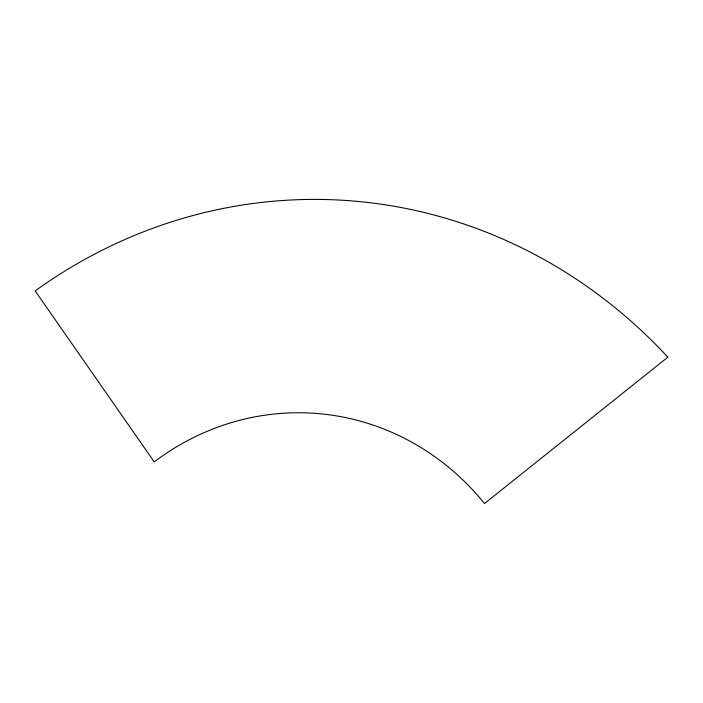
<?xml version="1.0" encoding="UTF-8"?>
<svg xmlns="http://www.w3.org/2000/svg" width="703" height="703" viewBox="0 0 703 703"><rect width="100%" height="100%" fill="white"/><g stroke="black" fill="none" stroke-linecap="round" stroke-linejoin="round"><path stroke-width="1.05" d="M667.85 357.168L484.508 503.541A265.576 248.045 -86.1 0 0 154.229 461.897L35.15 290.919A540.827 501.309 -88.4 0 1 667.85 357.168"/></g></svg>
